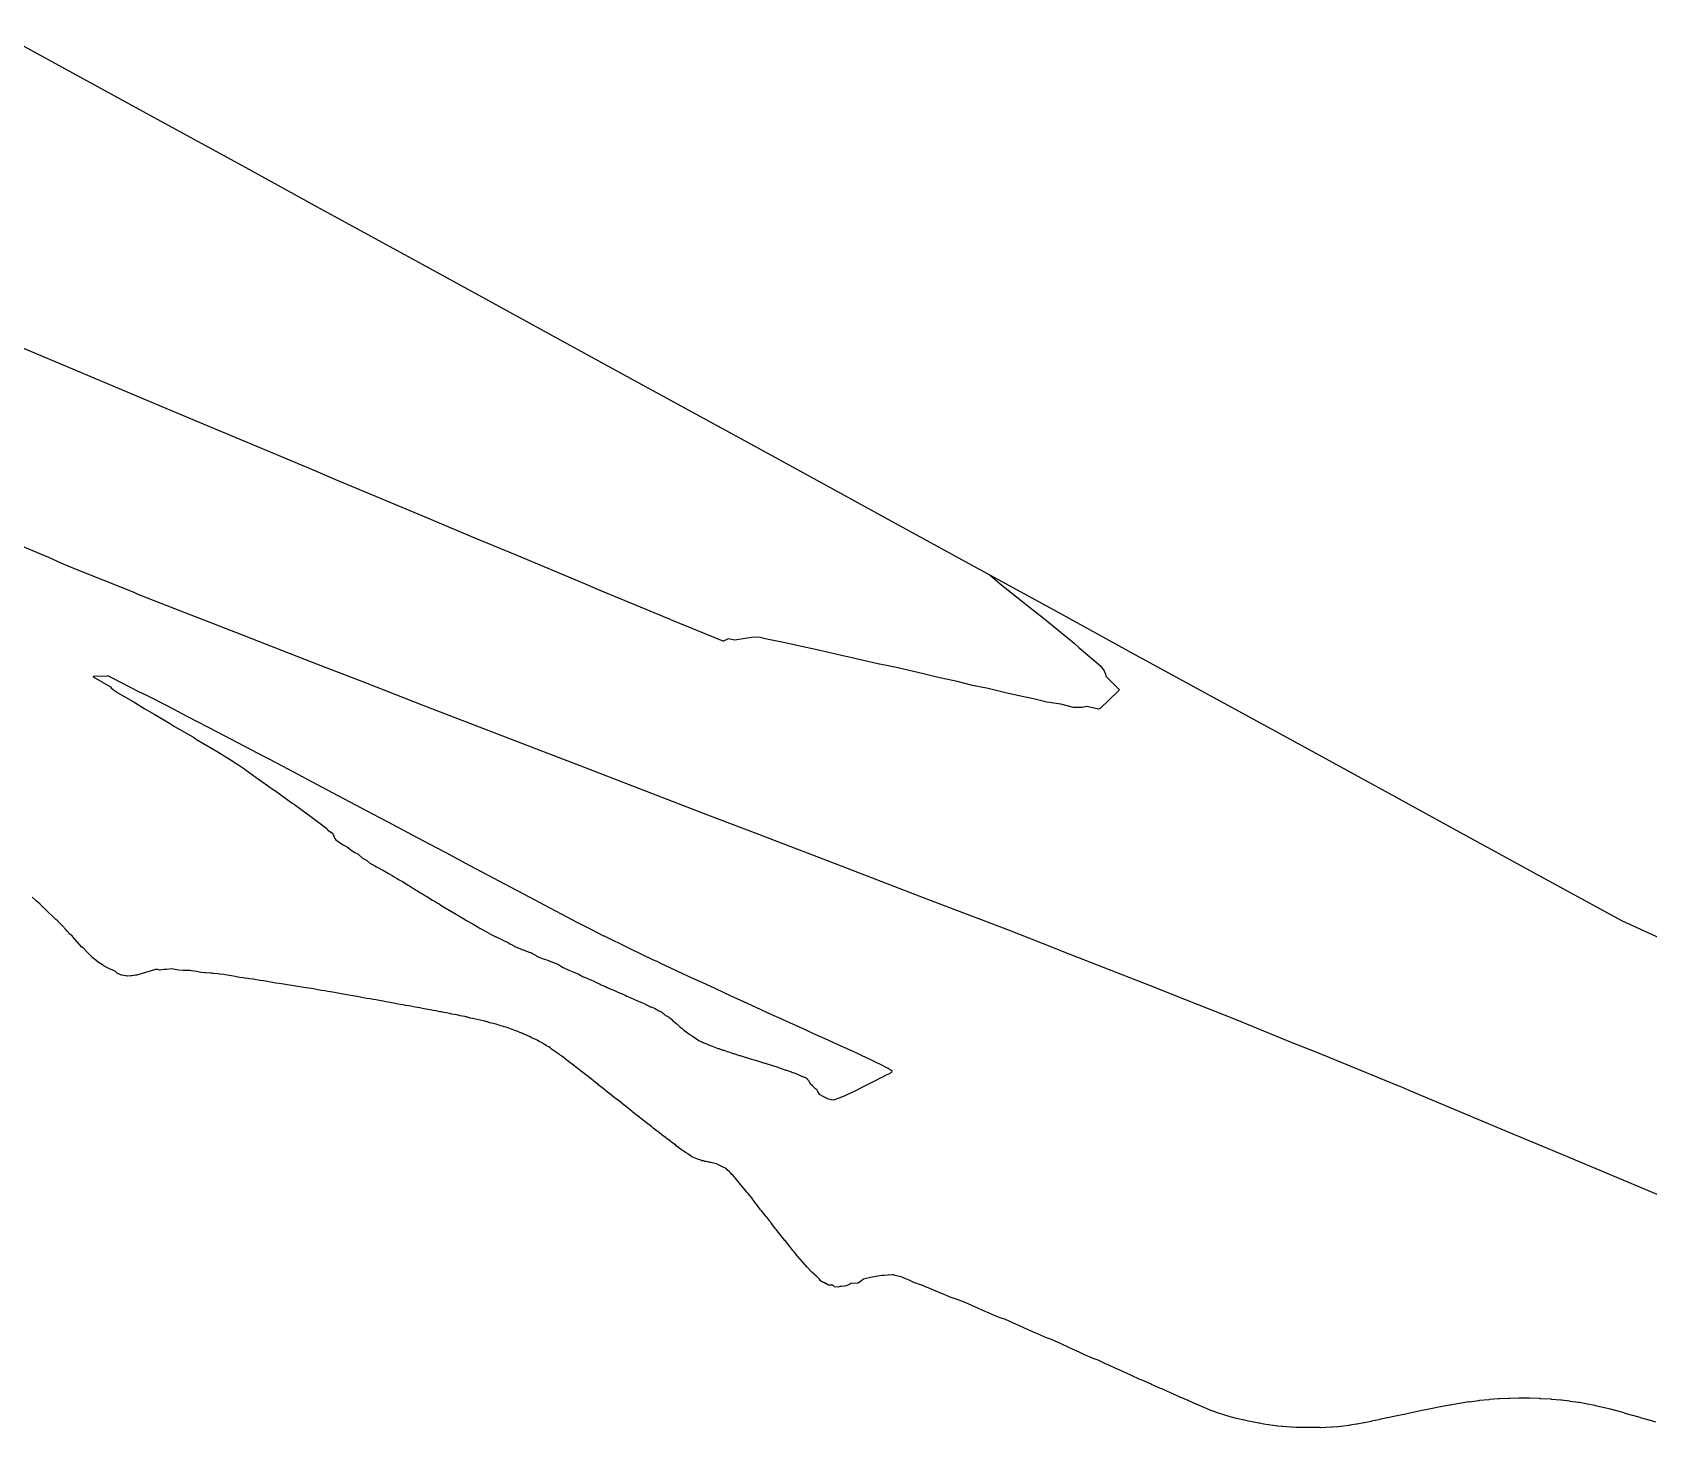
# Model space of a CAD drawing. Header units: metres. Extents: x 483462 to 484492, y 8428718 to 8429266.
# Drawn here: x 483668.5 to 483718.7, y 8429145.2 to 8429188.5 of the extents above; entities that cross this region are included whole.
import ezdxf

# ---------------------------------------------------------------- set-up
doc = ezdxf.new("R2010")
doc.units = ezdxf.units.M
doc.layers.add('C-TINN-BNDY', color=110, linetype='Continuous')
doc.layers.add('C-TOPO-MINR', color=8, linetype='Continuous')

msp = doc.modelspace()

# ---------------------------------------------------------------- linework, layer by layer
at = {"layer": 'C-TINN-BNDY', "color": 110, "linetype": 'Continuous', "lineweight": -3, "flags": 128}
msp.add_lwpolyline([(483667.463, 8429188.536), (483669.984, 8429187.157), (483672.505, 8429185.777), (483675.025, 8429184.397), (483677.546, 8429183.017), (483680.067, 8429181.637), (483682.588, 8429180.258), (483685.109, 8429178.878), (483687.63, 8429177.498), (483690.151, 8429176.118), (483692.672, 8429174.738), (483695.193, 8429173.358), (483697.713, 8429171.979), (483700.234, 8429170.599), (483702.755, 8429169.219), (483705.276, 8429167.839), (483707.797, 8429166.459), (483710.318, 8429165.08), (483712.839, 8429163.7), (483715.36, 8429162.32), (483717.88, 8429160.94), (483740.178, 8429150.791)], dxfattribs=at)
at = {"layer": 'C-TOPO-MINR', "color": 8, "linetype": 'Continuous', "lineweight": -3, "flags": 128}
for points, elevation in [([(483698.253, 8429171.683), (483698.569, 8429171.411), (483699.125, 8429170.967), (483699.571, 8429170.615), (483699.957, 8429170.312), (483700.015, 8429170.262), (483700.871, 8429169.572), (483701.021, 8429169.422), (483701.68, 8429168.861), (483701.795, 8429168.706), (483701.841, 8429168.6), (483701.845, 8429168.54), (483702.266, 8429168.123), (483702.252, 8429168.097), (483702.228, 8429168.072), (483701.681, 8429167.553), (483701.617, 8429167.516), (483701.257, 8429167.599), (483701.117, 8429167.568), (483700.842, 8429167.572), (483700.455, 8429167.669), (483700.016, 8429167.733), (483699.604, 8429167.835), (483699.107, 8429167.942), (483698.696, 8429168.032), (483698.192, 8429168.156), (483697.709, 8429168.256), (483697.236, 8429168.375), (483696.599, 8429168.516), (483696.187, 8429168.616), (483695.427, 8429168.788), (483695.094, 8429168.86), (483694.772, 8429168.926), (483693.959, 8429169.113), (483693.636, 8429169.185), (483692.83, 8429169.369), (483692.546, 8429169.434), (483691.841, 8429169.589), (483691.323, 8429169.69), (483691.112, 8429169.738), (483690.907, 8429169.753), (483690.323, 8429169.661), (483690.125, 8429169.704), (483689.972, 8429169.625), (483689.969, 8429169.626), (483688.344, 8429170.295), (483688.335, 8429170.298), (483688.307, 8429170.309), (483688.25, 8429170.333), (483687.571, 8429170.615), (483686.097, 8429171.228), (483685.692, 8429171.397), (483683.566, 8429172.285), (483682.233, 8429172.843), (483680.621, 8429173.518), (483677.939, 8429174.643), (483677.315, 8429174.905), (483675.656, 8429175.601), (483673.702, 8429176.421), (483672.741, 8429176.825), (483669.842, 8429178.042), (483666.813, 8429179.315)], 1208), ([(483719.096, 8429152.392), (483717.918, 8429152.887), (483716.038, 8429153.676), (483714.129, 8429154.478), (483711.273, 8429155.677), (483710.988, 8429155.795), (483710.924, 8429155.821), (483708.384, 8429156.864), (483707.641, 8429157.159), (483705.873, 8429157.88), (483704.302, 8429158.499), (483703.235, 8429158.93), (483700.56, 8429159.975), (483700.225, 8429160.11), (483698.801, 8429160.663), (483696.321, 8429161.611), (483693.688, 8429162.618), (483690.942, 8429163.672), (483689.487, 8429164.229), (483685.791, 8429165.649), (483684.719, 8429166.063), (483684.285, 8429166.231), (483680.653, 8429167.635), (483678.906, 8429168.313), (483677.215, 8429168.968), (483674.829, 8429169.897), (483672.938, 8429170.635), (483671.851, 8429171.061), (483671.777, 8429171.091), (483671.67, 8429171.137), (483669.695, 8429171.924), (483669.404, 8429172.056), (483669.022, 8429172.232), (483667.902, 8429172.694)], 1206), ([(483718.929, 8429145.38), (483718.696, 8429145.444), (483718.685, 8429145.447), (483718.459, 8429145.512), (483718.45, 8429145.514), (483718.442, 8429145.516), (483718.213, 8429145.582), (483718.208, 8429145.584), (483717.981, 8429145.649), (483717.978, 8429145.65), (483717.757, 8429145.713), (483717.757, 8429145.714), (483717.756, 8429145.714), (483717.715, 8429145.725), (483717.525, 8429145.775), (483717.523, 8429145.775), (483717.522, 8429145.776), (483717.286, 8429145.834), (483717.283, 8429145.835), (483717.055, 8429145.887), (483717.049, 8429145.888), (483716.812, 8429145.936), (483716.804, 8429145.938), (483716.555, 8429145.981), (483716.543, 8429145.983), (483716.531, 8429145.984), (483716.273, 8429146.022), (483716.264, 8429146.023), (483715.997, 8429146.055), (483715.988, 8429146.057), (483715.979, 8429146.058), (483715.69, 8429146.084), (483715.675, 8429146.085), (483715.364, 8429146.104), (483715.339, 8429146.105), (483715.324, 8429146.106), (483715.009, 8429146.116), (483715.001, 8429146.118), (483714.992, 8429146.12), (483714.695, 8429146.121), (483714.679, 8429146.121), (483714.394, 8429146.113), (483714.369, 8429146.113), (483714.074, 8429146.097), (483714.06, 8429146.096), (483714.055, 8429146.098), (483714.049, 8429146.099), (483713.755, 8429146.075), (483713.741, 8429146.074), (483713.458, 8429146.043), (483713.437, 8429146.04), (483713.426, 8429146.039), (483713.135, 8429146.001), (483713.13, 8429146.002), (483713.128, 8429146.002), (483713.124, 8429146.002), (483712.833, 8429145.958), (483712.825, 8429145.957), (483712.543, 8429145.908), (483712.531, 8429145.906), (483712.525, 8429145.905), (483712.238, 8429145.852), (483712.236, 8429145.852), (483712.234, 8429145.851), (483711.946, 8429145.794), (483711.944, 8429145.794), (483711.94, 8429145.793), (483711.664, 8429145.734), (483711.664, 8429145.734), (483711.619, 8429145.725), (483711.386, 8429145.676), (483711.384, 8429145.675), (483711.114, 8429145.617), (483711.11, 8429145.616), (483711.106, 8429145.615), (483710.85, 8429145.559), (483710.604, 8429145.505), (483710.595, 8429145.505), (483710.587, 8429145.506), (483710.348, 8429145.455), (483710.339, 8429145.454), (483710.328, 8429145.452), (483710.1, 8429145.403), (483710.088, 8429145.401), (483709.872, 8429145.358), (483709.86, 8429145.355), (483709.653, 8429145.317), (483709.64, 8429145.314), (483709.627, 8429145.313), (483709.43, 8429145.278), (483709.411, 8429145.276), (483709.228, 8429145.249), (483709.061, 8429145.23), (483709.041, 8429145.229), (483708.882, 8429145.216), (483708.861, 8429145.218), (483708.694, 8429145.209), (483708.513, 8429145.204), (483708.492, 8429145.207), (483708.476, 8429145.207), (483708.294, 8429145.207), (483708.278, 8429145.207), (483708.11, 8429145.208), (483708.095, 8429145.208), (483707.943, 8429145.21), (483707.924, 8429145.21), (483707.778, 8429145.214), (483707.76, 8429145.214), (483707.619, 8429145.22), (483707.602, 8429145.221), (483707.47, 8429145.229), (483707.343, 8429145.238), (483707.327, 8429145.24), (483707.195, 8429145.253), (483707.179, 8429145.255), (483707.047, 8429145.271), (483707.032, 8429145.273), (483706.905, 8429145.292), (483706.888, 8429145.293), (483706.755, 8429145.315), (483706.613, 8429145.341), (483706.598, 8429145.343), (483706.451, 8429145.373), (483706.438, 8429145.375), (483706.284, 8429145.408), (483706.114, 8429145.445), (483706.104, 8429145.447), (483706.097, 8429145.449), (483705.912, 8429145.491), (483705.905, 8429145.492), (483705.712, 8429145.543), (483705.706, 8429145.544), (483705.513, 8429145.602), (483705.51, 8429145.603), (483705.315, 8429145.668), (483705.313, 8429145.669), (483705.154, 8429145.725), (483705.11, 8429145.742), (483705.11, 8429145.742), (483705.109, 8429145.742), (483704.922, 8429145.82), (483704.919, 8429145.821), (483704.688, 8429145.92), (483704.675, 8429145.925), (483704.426, 8429146.034), (483704.412, 8429146.04), (483704.403, 8429146.043), (483704.159, 8429146.15), (483704.147, 8429146.154), (483704.132, 8429146.161), (483703.884, 8429146.271), (483703.853, 8429146.285), (483703.585, 8429146.406), (483703.545, 8429146.424), (483703.271, 8429146.548), (483703.241, 8429146.561), (483702.975, 8429146.682), (483702.942, 8429146.693), (483702.908, 8429146.705), (483702.647, 8429146.823), (483702.604, 8429146.842), (483702.53, 8429146.877), (483702.267, 8429146.997), (483702.181, 8429147.036), (483701.922, 8429147.155), (483701.863, 8429147.181), (483701.609, 8429147.297), (483701.549, 8429147.318), (483701.486, 8429147.339), (483701.243, 8429147.449), (483701.171, 8429147.481), (483701.047, 8429147.538), (483700.817, 8429147.643), (483700.682, 8429147.705), (483700.462, 8429147.806), (483700.372, 8429147.845), (483700.159, 8429147.942), (483700.07, 8429147.972), (483699.979, 8429148.002), (483699.777, 8429148.093), (483699.677, 8429148.137), (483699.508, 8429148.214), (483699.326, 8429148.296), (483699.147, 8429148.377), (483698.98, 8429148.452), (483698.865, 8429148.503), (483698.709, 8429148.572), (483698.599, 8429148.609), (483698.486, 8429148.646), (483698.34, 8429148.71), (483698.222, 8429148.761), (483698.025, 8429148.848), (483697.896, 8429148.905), (483697.692, 8429148.995), (483697.578, 8429149.045), (483697.449, 8429149.1), (483697.349, 8429149.143), (483697.229, 8429149.183), (483697.106, 8429149.223), (483697.015, 8429149.262), (483696.831, 8429149.338), (483696.748, 8429149.372), (483696.475, 8429149.488), (483696.406, 8429149.517), (483696.224, 8429149.592), (483696.169, 8429149.615), (483696.058, 8429149.652), (483695.944, 8429149.689), (483695.886, 8429149.715), (483695.763, 8429149.772), (483695.568, 8429149.858), (483695.521, 8429149.879), (483695.312, 8429149.935), (483695.267, 8429149.946), (483695.221, 8429149.946), (483694.955, 8429149.935), (483694.898, 8429149.928), (483694.597, 8429149.879), (483694.542, 8429149.868), (483694.363, 8429149.825), (483694.328, 8429149.816), (483694.297, 8429149.794), (483694.271, 8429149.773), (483694.161, 8429149.693), (483693.929, 8429149.684), (483693.901, 8429149.666), (483693.878, 8429149.653), (483693.794, 8429149.607), (483693.671, 8429149.586), (483693.634, 8429149.599), (483693.61, 8429149.591), (483693.59, 8429149.586), (483693.534, 8429149.569), (483693.42, 8429149.576), (483693.367, 8429149.626), (483693.35, 8429149.626), (483693.336, 8429149.626), (483693.293, 8429149.626), (483693.277, 8429149.628), (483693.237, 8429149.627), (483693.153, 8429149.681), (483693.141, 8429149.685), (483693.088, 8429149.71), (483693.076, 8429149.717), (483693.013, 8429149.751), (483692.999, 8429149.759), (483692.954, 8429149.812), (483692.906, 8429149.87), (483692.89, 8429149.884), (483692.82, 8429149.944), (483692.799, 8429149.963), (483692.715, 8429150.036), (483692.702, 8429150.05), (483692.576, 8429150.185), (483692.562, 8429150.2), (483692.436, 8429150.341), (483692.426, 8429150.352), (483692.355, 8429150.436), (483692.283, 8429150.523), (483692.278, 8429150.53), (483692.172, 8429150.662), (483692.171, 8429150.664), (483692.133, 8429150.711), (483692.003, 8429150.873), (483691.999, 8429150.879), (483691.891, 8429151.013), (483691.884, 8429151.021), (483691.807, 8429151.112), (483691.798, 8429151.123), (483691.722, 8429151.213), (483691.711, 8429151.227), (483691.608, 8429151.363), (483691.596, 8429151.38), (483691.447, 8429151.578), (483691.432, 8429151.598), (483691.415, 8429151.62), (483691.324, 8429151.74), (483691.302, 8429151.766), (483691.241, 8429151.838), (483691.216, 8429151.866), (483691.155, 8429151.937), (483691.13, 8429151.967), (483691.048, 8429152.076), (483691.011, 8429152.125), (483690.891, 8429152.285), (483690.851, 8429152.338), (483690.784, 8429152.427), (483690.744, 8429152.472), (483690.699, 8429152.523), (483690.66, 8429152.568), (483690.613, 8429152.619), (483690.557, 8429152.69), (483690.506, 8429152.755), (483690.42, 8429152.863), (483690.382, 8429152.911), (483690.338, 8429152.967), (483690.307, 8429152.998), (483690.271, 8429153.034), (483690.238, 8429153.066), (483690.193, 8429153.115), (483690.158, 8429153.152), (483690.094, 8429153.214), (483690.058, 8429153.249), (483689.99, 8429153.286), (483689.947, 8429153.309), (483689.907, 8429153.328), (483689.86, 8429153.349), (483689.825, 8429153.366), (483689.795, 8429153.38), (483689.759, 8429153.395), (483689.709, 8429153.408), (483689.669, 8429153.418), (483689.621, 8429153.43), (483689.583, 8429153.438), (483689.555, 8429153.444), (483689.522, 8429153.451), (483689.489, 8429153.457), (483689.44, 8429153.467), (483689.4, 8429153.475), (483689.351, 8429153.486), (483689.308, 8429153.495), (483689.269, 8429153.509), (483689.238, 8429153.52), (483689.199, 8429153.535), (483689.144, 8429153.557), (483689.097, 8429153.575), (483689.046, 8429153.597), (483688.991, 8429153.619), (483688.942, 8429153.653), (483688.924, 8429153.665), (483688.871, 8429153.704), (483688.854, 8429153.716), (483688.8, 8429153.752), (483688.752, 8429153.784), (483688.697, 8429153.822), (483688.644, 8429153.858), (483688.551, 8429153.928), (483688.521, 8429153.951), (483688.493, 8429153.973), (483688.366, 8429154.071), (483688.329, 8429154.099), (483688.23, 8429154.173), (483688.174, 8429154.215), (483688.073, 8429154.293), (483688.037, 8429154.32), (483687.942, 8429154.394), (483687.913, 8429154.416), (483687.793, 8429154.509), (483687.767, 8429154.53), (483687.739, 8429154.552), (483687.626, 8429154.64), (483687.53, 8429154.715), (483687.492, 8429154.745), (483687.399, 8429154.818), (483687.364, 8429154.846), (483687.266, 8429154.923), (483687.161, 8429155.007), (483687.132, 8429155.029), (483687.027, 8429155.114), (483686.911, 8429155.206), (483686.891, 8429155.222), (483686.752, 8429155.331), (483686.742, 8429155.339), (483686.584, 8429155.462), (483686.579, 8429155.466), (483686.573, 8429155.47), (483686.433, 8429155.581), (483686.429, 8429155.583), (483686.314, 8429155.675), (483686.287, 8429155.697), (483686.201, 8429155.765), (483686.087, 8429155.856), (483686.081, 8429155.86), (483685.944, 8429155.968), (483685.928, 8429155.981), (483685.78, 8429156.097), (483685.663, 8429156.188), (483685.647, 8429156.201), (483685.52, 8429156.3), (483685.512, 8429156.307), (483685.503, 8429156.314), (483685.379, 8429156.41), (483685.36, 8429156.426), (483685.204, 8429156.547), (483685.164, 8429156.578), (483685.049, 8429156.667), (483685.025, 8429156.687), (483684.951, 8429156.741), (483684.942, 8429156.748), (483684.875, 8429156.796), (483684.866, 8429156.803), (483684.804, 8429156.843), (483684.785, 8429156.854), (483684.724, 8429156.893), (483684.696, 8429156.915), (483684.633, 8429156.962), (483684.603, 8429156.985), (483684.548, 8429157.027), (483684.499, 8429157.056), (483684.482, 8429157.066), (483684.437, 8429157.091), (483684.418, 8429157.103), (483684.383, 8429157.126), (483684.361, 8429157.14), (483684.327, 8429157.161), (483684.271, 8429157.191), (483684.252, 8429157.202), (483684.235, 8429157.211), (483684.19, 8429157.234), (483684.17, 8429157.244), (483684.123, 8429157.268), (483684.087, 8429157.284), (483684.063, 8429157.295), (483684.028, 8429157.311), (483684.002, 8429157.323), (483683.946, 8429157.349), (483683.917, 8429157.362), (483683.858, 8429157.389), (483683.825, 8429157.403), (483683.783, 8429157.42), (483683.741, 8429157.438), (483683.708, 8429157.452), (483683.656, 8429157.474), (483683.627, 8429157.487), (483683.575, 8429157.51), (483683.536, 8429157.523), (483683.491, 8429157.539), (483683.447, 8429157.555), (483683.408, 8429157.569), (483683.358, 8429157.589), (483683.327, 8429157.602), (483683.274, 8429157.623), (483683.223, 8429157.638), (483683.169, 8429157.654), (483683.115, 8429157.669), (483683.062, 8429157.685), (483683.008, 8429157.705), (483682.971, 8429157.718), (483682.92, 8429157.736), (483682.869, 8429157.747), (483682.821, 8429157.758), (483682.773, 8429157.768), (483682.721, 8429157.78), (483682.7, 8429157.787), (483682.645, 8429157.804), (483682.623, 8429157.811), (483682.562, 8429157.831), (483682.508, 8429157.841), (483682.423, 8429157.859), (483682.326, 8429157.878), (483682.235, 8429157.896), (483682.179, 8429157.908), (483682.112, 8429157.926), (483682.086, 8429157.933), (483682.059, 8429157.941), (483681.994, 8429157.959), (483681.967, 8429157.965), (483681.94, 8429157.971), (483681.875, 8429157.985), (483681.801, 8429157.999), (483681.737, 8429158.012), (483681.681, 8429158.023), (483681.544, 8429158.05), (483681.462, 8429158.066), (483681.377, 8429158.082), (483681.289, 8429158.099), (483681.214, 8429158.113), (483681.163, 8429158.123), (483681.092, 8429158.135), (483681.04, 8429158.145), (483680.967, 8429158.158), (483680.871, 8429158.177), (483680.793, 8429158.191), (483680.629, 8429158.222), (483680.548, 8429158.238), (483680.465, 8429158.254), (483680.352, 8429158.275), (483680.264, 8429158.29), (483680.19, 8429158.303), (483680.099, 8429158.319), (483680.025, 8429158.332), (483679.936, 8429158.348), (483679.822, 8429158.369), (483679.741, 8429158.384), (483679.563, 8429158.417), (483679.486, 8429158.432), (483679.408, 8429158.446), (483679.279, 8429158.47), (483679.185, 8429158.486), (483679.094, 8429158.502), (483679.001, 8429158.518), (483678.899, 8429158.535), (483678.788, 8429158.556), (483678.699, 8429158.571), (483678.534, 8429158.601), (483678.461, 8429158.614), (483678.391, 8429158.627), (483678.228, 8429158.656), (483678.162, 8429158.668), (483678.101, 8429158.678), (483677.949, 8429158.705), (483677.892, 8429158.715), (483677.832, 8429158.725), (483677.684, 8429158.751), (483677.598, 8429158.766), (483677.49, 8429158.784), (483677.382, 8429158.803), (483677.28, 8429158.821), (483677.171, 8429158.84), (483677.097, 8429158.852), (483677.002, 8429158.868), (483676.938, 8429158.878), (483676.819, 8429158.897), (483676.757, 8429158.907), (483676.632, 8429158.927), (483676.569, 8429158.936), (483676.44, 8429158.956), (483676.376, 8429158.966), (483676.249, 8429158.985), (483676.178, 8429158.997), (483676.075, 8429159.013), (483675.961, 8429159.033), (483675.869, 8429159.049), (483675.754, 8429159.069), (483675.69, 8429159.08), (483675.591, 8429159.096), (483675.537, 8429159.104), (483675.42, 8429159.122), (483675.372, 8429159.129), (483675.256, 8429159.146), (483675.212, 8429159.152), (483675.102, 8429159.167), (483675.058, 8429159.173), (483674.951, 8429159.188), (483674.896, 8429159.198), (483674.807, 8429159.211), (483674.696, 8429159.231), (483674.619, 8429159.245), (483674.507, 8429159.264), (483674.457, 8429159.273), (483674.32, 8429159.29), (483674.281, 8429159.295), (483674.128, 8429159.311), (483674.091, 8429159.314), (483674.056, 8429159.317), (483673.899, 8429159.328), (483673.865, 8429159.33), (483673.741, 8429159.34), (483673.701, 8429159.347), (483673.605, 8429159.366), (483673.547, 8429159.377), (483673.451, 8429159.394), (483673.412, 8429159.401), (483673.261, 8429159.405), (483673.228, 8429159.405), (483673.196, 8429159.406), (483673.065, 8429159.408), (483672.997, 8429159.422), (483672.952, 8429159.432), (483672.884, 8429159.446), (483672.838, 8429159.454), (483672.675, 8429159.437), (483672.636, 8429159.433), (483672.607, 8429159.429), (483672.461, 8429159.411), (483672.402, 8429159.428), (483672.382, 8429159.434), (483672.362, 8429159.44), (483672.335, 8429159.433), (483672.236, 8429159.405), (483672.205, 8429159.396), (483672.052, 8429159.351), (483672.024, 8429159.342), (483671.997, 8429159.334), (483671.884, 8429159.296), (483671.856, 8429159.291), (483671.747, 8429159.259), (483671.717, 8429159.256), (483671.607, 8429159.234), (483671.57, 8429159.238), (483671.46, 8429159.229), (483671.428, 8429159.236), (483671.276, 8429159.257), (483671.14, 8429159.324), (483671.126, 8429159.341), (483671.089, 8429159.37), (483670.988, 8429159.419), (483670.96, 8429159.432), (483670.933, 8429159.447), (483670.807, 8429159.508), (483670.733, 8429159.549), (483670.697, 8429159.57), (483670.624, 8429159.614), (483670.601, 8429159.628), (483670.508, 8429159.699), (483670.49, 8429159.713), (483670.363, 8429159.82), (483670.348, 8429159.833), (483670.207, 8429159.979), (483670.193, 8429159.994), (483670.104, 8429160.091), (483670.095, 8429160.1), (483670.089, 8429160.104), (483670.083, 8429160.108), (483670.038, 8429160.138), (483669.973, 8429160.214), (483669.965, 8429160.223), (483669.842, 8429160.366), (483669.835, 8429160.374), (483669.763, 8429160.458), (483669.759, 8429160.461), (483669.755, 8429160.464), (483669.715, 8429160.499), (483669.674, 8429160.533), (483669.592, 8429160.625), (483669.591, 8429160.626), (483669.54, 8429160.683), (483669.446, 8429160.789), (483669.443, 8429160.792), (483669.358, 8429160.886), (483669.306, 8429160.933), (483669.299, 8429160.941), (483669.246, 8429160.988), (483669.189, 8429161.039), (483669.177, 8429161.051), (483669.116, 8429161.106), (483669.024, 8429161.196), (483669.006, 8429161.213), (483668.855, 8429161.361), (483668.831, 8429161.384), (483668.741, 8429161.471), (483668.685, 8429161.52), (483668.63, 8429161.568), (483668.598, 8429161.597), (483668.508, 8429161.674)], 1204)]:
    msp.add_lwpolyline(points, dxfattribs=dict(at, elevation=elevation))
at = {"layer": 'C-TOPO-MINR', "color": 8, "linetype": 'Continuous', "lineweight": -3, "elevation": 1206, "flags": 128}
msp.add_lwpolyline([(483672.294, 8429167.361), (483672.774, 8429167.082), (483672.929, 8429166.984), (483673.496, 8429166.658), (483673.516, 8429166.644), (483673.555, 8429166.616), (483673.613, 8429166.575), (483674.199, 8429166.234), (483674.249, 8429166.198), (483674.764, 8429165.88), (483674.787, 8429165.863), (483674.89, 8429165.795), (483675.107, 8429165.649), (483675.116, 8429165.642), (483675.461, 8429165.395), (483675.494, 8429165.377), (483675.955, 8429165.044), (483676.017, 8429165.007), (483676.03, 8429164.998), (483676.543, 8429164.625), (483676.583, 8429164.598), (483676.65, 8429164.552), (483677.044, 8429164.263), (483677.161, 8429164.18), (483677.412, 8429163.994), (483677.578, 8429163.875), (483677.669, 8429163.806), (483677.682, 8429163.769), (483677.841, 8429163.652), (483677.857, 8429163.606), (483677.87, 8429163.574), (483677.885, 8429163.54), (483677.91, 8429163.501), (483677.941, 8429163.46), (483677.982, 8429163.43), (483678.026, 8429163.402), (483678.146, 8429163.315), (483678.208, 8429163.28), (483678.294, 8429163.234), (483678.44, 8429163.114), (483678.525, 8429163.07), (483678.62, 8429163.02), (483678.767, 8429162.889), (483678.828, 8429162.856), (483678.89, 8429162.824), (483678.991, 8429162.737), (483679.052, 8429162.703), (483679.146, 8429162.649), (483679.204, 8429162.617), (483679.26, 8429162.586), (483679.36, 8429162.536), (483679.415, 8429162.504), (483679.519, 8429162.446), (483679.572, 8429162.416), (483679.681, 8429162.354), (483679.729, 8429162.325), (483679.841, 8429162.259), (483679.888, 8429162.231), (483680.003, 8429162.161), (483680.054, 8429162.13), (483680.167, 8429162.061), (483680.22, 8429162.029), (483680.348, 8429161.951), (483680.412, 8429161.911), (483680.462, 8429161.881), (483680.517, 8429161.848), (483680.55, 8429161.828), (483680.584, 8429161.808), (483680.63, 8429161.78), (483680.724, 8429161.722), (483680.767, 8429161.696), (483680.942, 8429161.589), (483681.049, 8429161.524), (483681.086, 8429161.501), (483681.142, 8429161.468), (483681.198, 8429161.434), (483681.231, 8429161.414), (483681.337, 8429161.351), (483681.528, 8429161.236), (483681.553, 8429161.221), (483681.678, 8429161.146), (483681.698, 8429161.134), (483681.781, 8429161.084), (483681.866, 8429161.032), (483681.882, 8429161.023), (483681.999, 8429160.956), (483682.011, 8429160.949), (483682.198, 8429160.842), (483682.324, 8429160.769), (483682.328, 8429160.767), (483682.423, 8429160.709), (483682.425, 8429160.708), (483682.501, 8429160.663), (483682.521, 8429160.65), (483682.614, 8429160.6), (483682.615, 8429160.599), (483682.76, 8429160.522), (483682.763, 8429160.52), (483682.904, 8429160.448), (483682.909, 8429160.445), (483682.914, 8429160.443), (483683.114, 8429160.35), (483683.121, 8429160.346), (483683.261, 8429160.282), (483683.27, 8429160.277), (483683.358, 8429160.223), (483683.373, 8429160.215), (483683.46, 8429160.163), (483683.471, 8429160.156), (483683.59, 8429160.106), (483683.602, 8429160.101), (483683.743, 8429160.046), (483683.754, 8429160.042), (483683.886, 8429159.995), (483683.898, 8429159.99), (483683.911, 8429159.986), (483684.014, 8429159.947), (483684.04, 8429159.932), (483684.117, 8429159.886), (483684.192, 8429159.842), (483684.222, 8429159.824), (483684.328, 8429159.784), (483684.345, 8429159.778), (483684.485, 8429159.728), (483684.504, 8429159.721), (483684.526, 8429159.713), (483684.696, 8429159.647), (483684.723, 8429159.635), (483684.849, 8429159.584), (483684.88, 8429159.566), (483684.94, 8429159.531), (483685, 8429159.496), (483685.039, 8429159.474), (483685.134, 8429159.433), (483685.174, 8429159.416), (483685.326, 8429159.352), (483685.363, 8429159.337), (483685.448, 8429159.301), (483685.481, 8429159.283), (483685.524, 8429159.259), (483685.567, 8429159.235), (483685.602, 8429159.217), (483685.687, 8429159.18), (483685.729, 8429159.162), (483685.876, 8429159.099), (483685.929, 8429159.077), (483686.016, 8429159.039), (483686.071, 8429159.012), (483686.126, 8429158.986), (483686.179, 8429158.96), (483686.232, 8429158.934), (483686.309, 8429158.901), (483686.36, 8429158.878), (483686.482, 8429158.826), (483686.534, 8429158.803), (483686.607, 8429158.772), (483686.673, 8429158.743), (483686.722, 8429158.721), (483686.77, 8429158.7), (483686.828, 8429158.675), (483686.925, 8429158.632), (483686.977, 8429158.609), (483687.079, 8429158.564), (483687.12, 8429158.546), (483687.147, 8429158.533), (483687.208, 8429158.506), (483687.236, 8429158.493), (483687.286, 8429158.47), (483687.349, 8429158.444), (483687.388, 8429158.428), (483687.426, 8429158.413), (483687.487, 8429158.387), (483687.528, 8429158.368), (483687.551, 8429158.357), (483687.572, 8429158.346), (483687.609, 8429158.328), (483687.645, 8429158.309), (483687.675, 8429158.293), (483687.704, 8429158.278), (483687.753, 8429158.259), (483687.779, 8429158.248), (483687.806, 8429158.238), (483687.857, 8429158.218), (483687.893, 8429158.195), (483687.915, 8429158.181), (483687.938, 8429158.167), (483687.97, 8429158.147), (483687.995, 8429158.137), (483688.02, 8429158.127), (483688.046, 8429158.117), (483688.084, 8429158.085), (483688.113, 8429158.062), (483688.14, 8429158.039), (483688.178, 8429158.008), (483688.216, 8429157.989), (483688.248, 8429157.972), (483688.285, 8429157.95), (483688.303, 8429157.935), (483688.324, 8429157.917), (483688.347, 8429157.897), (483688.397, 8429157.853), (483688.438, 8429157.816), (483688.485, 8429157.774), (483688.534, 8429157.731), (483688.571, 8429157.699), (483688.596, 8429157.678), (483688.633, 8429157.646), (483688.69, 8429157.6), (483688.748, 8429157.553), (483688.812, 8429157.502), (483688.866, 8429157.459), (483688.917, 8429157.424), (483688.945, 8429157.405), (483688.999, 8429157.37), (483689.057, 8429157.333), (483689.134, 8429157.282), (483689.215, 8429157.232), (483689.27, 8429157.197), (483689.334, 8429157.17), (483689.348, 8429157.165), (483689.362, 8429157.159), (483689.428, 8429157.134), (483689.472, 8429157.115), (483689.544, 8429157.084), (483689.625, 8429157.05), (483689.671, 8429157.03), (483689.783, 8429156.991), (483689.804, 8429156.984), (483689.826, 8429156.976), (483689.958, 8429156.932), (483689.987, 8429156.923), (483690.093, 8429156.888), (483690.138, 8429156.873), (483690.245, 8429156.839), (483690.273, 8429156.829), (483690.296, 8429156.822), (483690.445, 8429156.772), (483690.467, 8429156.765), (483690.489, 8429156.758), (483690.651, 8429156.706), (483690.688, 8429156.695), (483690.813, 8429156.658), (483690.848, 8429156.647), (483690.971, 8429156.612), (483691.005, 8429156.602), (483691.128, 8429156.566), (483691.253, 8429156.528), (483691.282, 8429156.52), (483691.299, 8429156.515), (483691.471, 8429156.459), (483691.486, 8429156.454), (483691.501, 8429156.449), (483691.659, 8429156.396), (483691.687, 8429156.387), (483691.797, 8429156.349), (483691.909, 8429156.311), (483691.933, 8429156.303), (483692.081, 8429156.253), (483692.09, 8429156.251), (483692.099, 8429156.247), (483692.224, 8429156.204), (483692.238, 8429156.197), (483692.32, 8429156.158), (483692.396, 8429156.121), (483692.407, 8429156.116), (483692.482, 8429156.086), (483692.488, 8429156.084), (483692.552, 8429156.058), (483692.584, 8429156.023), (483692.586, 8429156.02), (483692.616, 8429155.985), (483692.656, 8429155.911), (483692.66, 8429155.906), (483692.728, 8429155.836), (483692.732, 8429155.831), (483692.799, 8429155.763), (483692.863, 8429155.717), (483692.883, 8429155.677), (483692.899, 8429155.645), (483692.949, 8429155.561), (483692.951, 8429155.56), (483693.057, 8429155.501), (483693.06, 8429155.5), (483693.23, 8429155.416), (483693.235, 8429155.417), (483693.38, 8429155.383), (483693.431, 8429155.396), (483693.435, 8429155.397), (483693.546, 8429155.438), (483693.548, 8429155.439), (483693.551, 8429155.44), (483693.676, 8429155.487), (483693.68, 8429155.489), (483693.758, 8429155.524), (483693.837, 8429155.56), (483693.84, 8429155.561), (483693.982, 8429155.628), (483693.982, 8429155.628), (483693.983, 8429155.628), (483694.086, 8429155.677), (483694.129, 8429155.697), (483694.13, 8429155.698), (483694.219, 8429155.744), (483694.22, 8429155.744), (483694.299, 8429155.785), (483694.3, 8429155.785), (483694.364, 8429155.817), (483694.426, 8429155.848), (483694.429, 8429155.85), (483694.547, 8429155.91), (483694.556, 8429155.914), (483694.721, 8429155.999), (483694.733, 8429156.005), (483694.871, 8429156.077), (483694.883, 8429156.083), (483694.994, 8429156.141), (483695.007, 8429156.148), (483695.118, 8429156.193), (483695.131, 8429156.2), (483695.207, 8429156.245), (483695.212, 8429156.281), (483695.199, 8429156.287), (483695.185, 8429156.294), (483695.092, 8429156.357), (483695.069, 8429156.367), (483694.874, 8429156.469), (483694.701, 8429156.557), (483694.633, 8429156.588), (483694.51, 8429156.649), (483694.395, 8429156.703), (483694.282, 8429156.755), (483694.16, 8429156.812), (483693.978, 8429156.894), (483693.82, 8429156.966), (483693.421, 8429157.146), (483693.225, 8429157.235), (483692.711, 8429157.468), (483692.499, 8429157.565), (483691.964, 8429157.807), (483691.765, 8429157.899), (483691.48, 8429158.03), (483690.991, 8429158.252), (483690.608, 8429158.427), (483690.21, 8429158.608), (483689.733, 8429158.83), (483689.443, 8429158.962), (483688.873, 8429159.228), (483688.693, 8429159.311), (483688.033, 8429159.622), (483687.911, 8429159.678), (483687.805, 8429159.727), (483687.098, 8429160.065), (483687.034, 8429160.095), (483686.279, 8429160.463), (483686.257, 8429160.473), (483686.237, 8429160.483), (483685.884, 8429160.663), (483685.512, 8429160.853), (483685.452, 8429160.885), (483684.419, 8429161.428), (483684.124, 8429161.585), (483683.01, 8429162.176), (483682.092, 8429162.665), (483681.363, 8429163.052), (483680.631, 8429163.442), (483679.561, 8429164.009), (483679.09, 8429164.259), (483677.683, 8429165.004), (483677.504, 8429165.099), (483676.46, 8429165.649), (483675.887, 8429165.952), (483675.737, 8429166.03), (483674.263, 8429166.804), (483673.342, 8429167.282), (483672.702, 8429167.616), (483672.089, 8429167.927), (483671.798, 8429168.068), (483670.997, 8429168.485), (483670.879, 8429168.537), (483670.842, 8429168.548), (483670.836, 8429168.547), (483670.396, 8429168.531), (483670.397, 8429168.523), (483670.937, 8429168.211), (483670.956, 8429168.184), (483671.033, 8429168.122), (483671.222, 8429167.997), (483671.644, 8429167.751), (483672.006, 8429167.532), (483672.294, 8429167.361)], close=True, dxfattribs=at)

doc.saveas('drawing.dxf')
